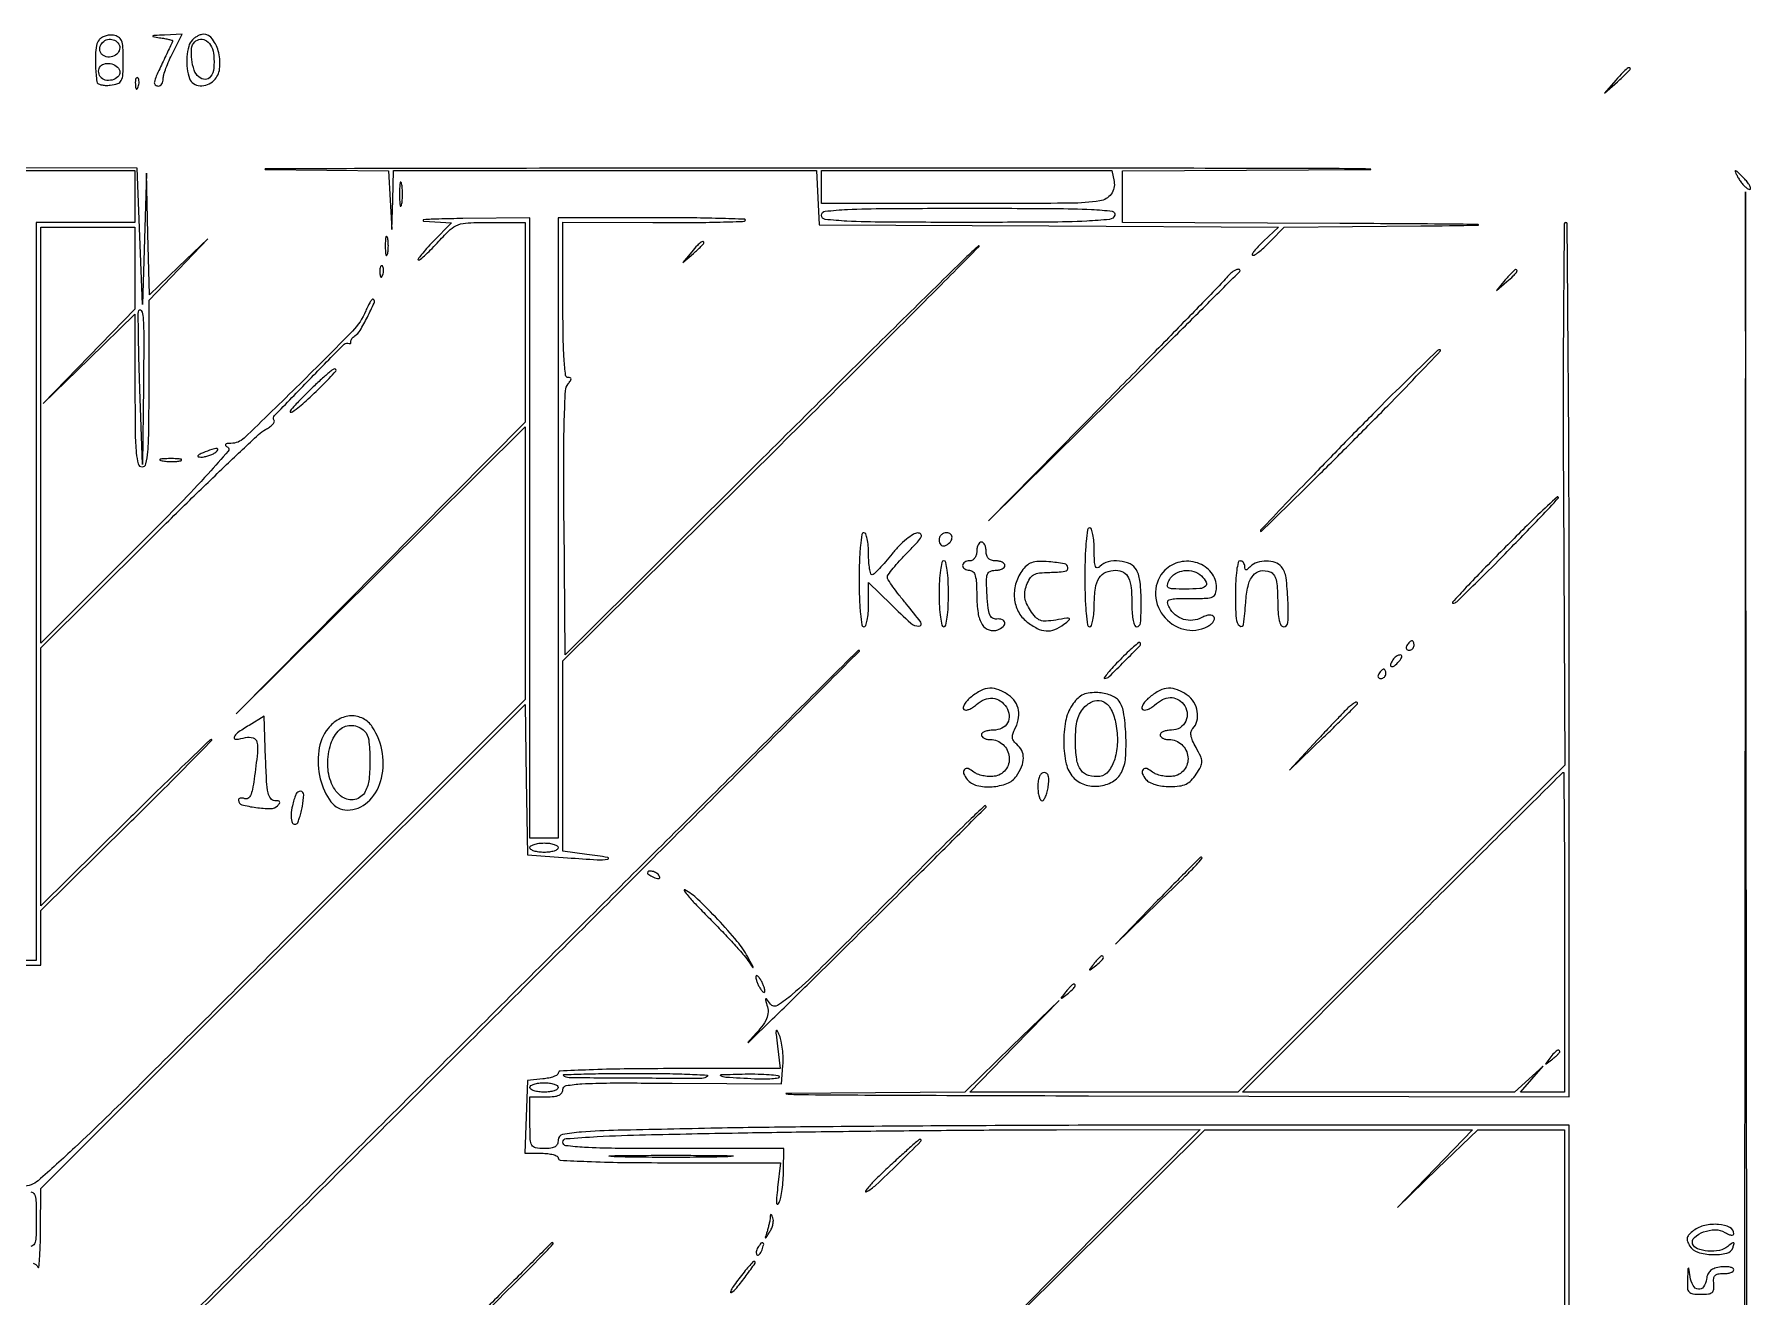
# Model space of a CAD drawing. Extents: x 24 to 674, y 22 to 632.
# Drawn here: x 307.6 to 672.6, y 363.5 to 632 of the extents above; entities that cross this region are included whole.
import ezdxf

# ---------------------------------------------------------------- set-up
doc = ezdxf.new("R2010")
doc.units = 0

msp = doc.modelspace()

# ---------------------------------------------------------------- linework, layer by layer
for points in [[(26.268189, 601.692452, 0.000013), (26.203149, 537.390011, 0.000337)], [(304.75, 433.988994), (309, 434), (309, 439.829298), (309, 445.658596), (327.408674, 463.829298, 0.001387), (334.429477, 470.797904, 0.002367), (340.249782, 476.662356, 0.000321), (345.337903, 481.844513, 0.664641), (345.272603, 482, 0.193423), (344.897573, 481.849282, 0.00031), (339.640348, 476.803553, 0.002326), (333.752077, 471.092224, 0.001427), (326.863929, 464.309968), (309, 446.619937), (309, 474.068122), (309, 501.516306), (331.75, 524.152223, -0.002287), (340.632993, 532.910198, -0.003413), (348.486352, 540.478445, -0.00147), (355.25651, 546.876484, -0.071263), (356.778008, 547.944243, 0.033784), (357.616021, 548.443363, 0.053872), (358.246486, 548.987857, 0.073008), (358.59611, 549.493416, 0.258768), (358.578177, 549.873508, -0.341983), (358.687984, 550.910917, -0.001895), (366.048767, 558.528227, -0.001916), (373.463833, 566.085599, -0.329818), (374.523599, 566.25, 0.117661), (374.698013, 566.205647, 0.201822), (374.834968, 566.260908, 0.160039), (374.912199, 566.412347, 0.071937), (374.91459, 566.638197, -0.128133), (374.949943, 566.926925, -0.056602), (375.13212, 567.26864, -0.050815), (375.41956, 567.606853, -0.047712), (375.775057, 567.888197, 0.115604), (376.862017, 569.017079, 0.016492), (378.422823, 571.851744, 0.011041), (379.85334, 574.826392, 0.312509), (379.708338, 575.624995, 0.427241), (379.465172, 575.619611, 0.038236), (379.045881, 575.08456, 0.031621), (378.5613, 574.248016, 0.01728), (378.06982, 573.16856, -0.095062), (375.234999, 568.862891, -0.005474), (364.029167, 557.597619, -0.003374), (352.19463, 546.114027, -0.19118), (349.414065, 544.984687, 0.021379), (348.591016, 544.942881, 0.191238), (348.274683, 544.781631, 0.397834), (348.283289, 544.541384, 0.052969), (348.719162, 544.194729, -0.458937), (348.8406, 543.358639, -0.005086), (344.55795, 538.53886, -0.009231), (338.528428, 532.132315, -0.003073), (329.469162, 522.96919), (309, 502.518295), (309, 546.759148), (309, 591), (319, 591), (329, 591), (329, 582.267891), (329, 573.535781), (319.25, 563.517957), (309.5, 553.500133), (319.25, 562.980316), (329, 572.460499), (329, 556.23025, 0.0028), (329.050212, 547.264205, 0.020242), (329.273105, 542.955042, 0.042276), (329.689552, 540.622288, 0.339632), (330.5, 540, 0.347379), (331.319019, 540.647109, 0.03727), (331.728841, 543.203849, 0.018591), (331.950451, 547.889923, 0.002519), (332, 557.723095), (332, 575.446189), (338.25, 581.972832), (344.5, 588.499474), (338.281279, 582.561993), (332.062558, 576.624512), (331.748611, 589.562256), (331.434664, 602.5), (331.009282, 588.5), (330.583901, 574.5), (330.04195, 589), (329.5, 603.5), (178.219854, 603.753227, 0.000319)], [(307.323432, 370.633362, -0.239823), (308.337719, 369.75, 0.771434), (308.538666, 369.775635, 0.013666), (308.717133, 371.512007, 0.011213), (308.855303, 374.133072, 0.005368), (308.921053, 377.503641), (309, 386.507282), (360.473491, 437.973494), (411.946981, 489.439707), (412.223491, 473.469854), (412.5, 457.5), (421, 456.857209, 0.004071), (427.311834, 456.431546, 0.05825), (429.557984, 456.560108, 0.842095), (429.55711, 456.906926, 0.009155), (425.116738, 457.578902), (420, 458.257661), (420, 478.515644), (420, 498.773628), (466.25, 544.636814, 0.000578), (483.710449, 561.991315, 0.0011), (497.709943, 575.999564, 0.000661), (508.509893, 586.882651, 0.958937), (508.40087, 587, 0.017118), (505.524791, 584.368864, 0.000453), (493.197478, 572.268964, 0.00095), (478.753315, 558.011455, 0.00065), (462.40087, 541.766684), (420.5, 500.033369), (420.234208, 528.145194, -0.002292), (420.170198, 541.28492, -0.007468), (420.297659, 549.986451, -0.005341), (420.547801, 556.19547, -0.161835), (421.106653, 557.628509, 0.022822), (421.610246, 558.294972, 0.148563), (421.735575, 558.691013, 0.318246), (421.57764, 558.919549, 0.08769), (421.122445, 559, -0.382269), (420.574114, 559.490964, -0.010618), (420.266979, 562.930922, -0.013065), (420.059226, 567.911967, -0.003889), (420, 575.526524), (420, 592.053048), (439.094529, 591.954386, 0.002817), (446.455543, 591.95783, 0.004492), (452.748105, 592.052771, 0.001135), (458.225856, 592.197091, 0.191487), (458.761195, 592.427862, 0.655924), (458.669582, 592.660154, 0.001222), (453.241309, 592.831934, 0.004636), (446.860831, 592.959041, 0.002662), (439.166667, 593), (419, 593), (419, 527), (419, 461), (416, 461), (413, 461), (413, 527), (413, 593), (398.75, 592.810916, 0.002735), (393.610994, 592.714609, 0.010522), (390.419019, 592.570071, 0.3763), (390.262112, 592.412939, 0.4151), (390.399852, 592.25654), (396.299704, 591.89125), (392.446904, 587.945625, 0.008605), (391.018248, 586.431265, 0.016443), (389.93312, 585.159027, 0.014981), (389.203312, 584.185644, 0.607679), (389.299655, 584, 0.180022), (389.721232, 584.15687, 0.008645), (390.859492, 585.175, 0.013213), (392.18313, 586.467403, 0.009051), (393.618965, 588, -0.020924), (396.044577, 590.4689, -0.101232), (397.711303, 591.492208, -0.077881), (399.841384, 591.909379, -0.009488), (404.616362, 592), (412, 592), (412, 570.755954), (412, 549.511907), (381.25, 518.505956), (350.5, 487.500004), (381.25, 517.993854), (412, 548.487704), (412, 519.490246), (412, 490.492788), (360.246428, 438.746394, -0.000697), (329.363028, 407.953187, -0.006904), (316.198573, 395.220295, -0.010295), (308.391907, 388.172753, -0.180355), (305.246428, 387, -0.032158)], [(634, 303.5), (634, 400), (560.25, 399.998396, 0.000788), (529.539137, 399.949309, 0.000745), (498.25, 399.803321, 0.00074), (470.549744, 399.591792, 0.002611), (452.75, 399.336565, 0.000971), (431.742359, 398.884787, 0.012613), (423.929959, 398.504273, 0.030164), (419.92535, 397.963599, 0.358324), (419, 396.838169, -0.098588), (418.827389, 395.971263, -0.158301), (418.341985, 395.403181, -0.106534), (417.452341, 395.091026, -0.031307), (416, 395, -0.041432), (414.16795, 395.152071, -0.230406), (413.386364, 395.708333, -0.11737), (413.057336, 396.917511, -0.008002), (413, 400.5), (413, 406), (416.5, 406, 0.025266), (418.119141, 406.081871, 0.07777), (419.177149, 406.359103, 0.133351), (419.776517, 406.840462, 0.158565), (420, 407.527448, -0.365857), (420.727513, 408.388623, -0.027005), (424.033495, 408.766725, -0.014638), (430.034873, 408.950448, -0.00177), (443.25, 408.92126), (466.5, 408.787625), (466.797029, 412.67957, 0.026753), (466.834924, 414.350278, 0.021191), (466.702808, 416.152127, 0.021658), (466.436066, 417.816886, 0.048891), (466.05917, 419.035757, 0.023381), (465.551161, 420.102769, 0.707539), (465.348235, 420.071718, 0.07498), (465.319541, 419.311769, 0.0035), (465.625684, 416.75), (466.227088, 412), (442.613544, 412, 0.003259), (433.053562, 411.937697, 0.006653), (425.552717, 411.740084, 0.002001), (419.388537, 411.470864, 0.400325), (419, 411.063358, -0.258279), (418.788506, 410.681242, -0.048187), (418.045313, 410.309806, -0.040851), (416.995078, 410.001523, -0.026942), (415.75, 409.813358), (412.5, 409.5), (412.207936, 401.75), (411.915871, 394), (415.457936, 394, -0.026699), (416.815187, 393.927474, -0.042122), (417.959519, 393.70625, -0.051527), (418.766178, 393.385814, -0.279373), (419, 393, 0.398424), (419.438827, 392.536716, 0.002978), (425.157208, 392.26058, 0.007572), (432.516137, 392.06072, 0.003002), (442.628831, 392), (466.257661, 392), (465.664296, 386.75, 0.007165), (465.442466, 384.498631, 0.044079), (465.447373, 383.334617, 0.506775), (465.663408, 383.205009, 0.190403), (465.96518, 383.5, 0.053931), (466.315057, 384.582168, 0.015755), (466.61739, 386.307813, 0.015632), (466.837079, 388.28476, 0.016155), (466.929715, 390.25), (467, 395), (443.5, 395, -0.002084), (431.129923, 395.051558, -0.012182), (424.626568, 395.264281, -0.014454), (420.655884, 395.606466, -0.380955), (420, 396.342376, -0.39166), (420.716161, 397.116394, -0.00604), (427.308483, 397.549017, -0.007694), (437.598142, 397.940862, -0.001303), (457.25, 398.335311, -0.001115), (473.735439, 398.586438, -0.000756), (492.517188, 398.802236, -0.000762), (510.660166, 398.955622, -0.001524), (525, 399.011292), (555.5, 399.036715), (516.500001, 359.768358)], [(306.855265, 385.829643, -0.235892), (307.628472, 385.235714, -0.106705), (307.946344, 383.936039, -0.006816), (308, 380, -0.006806), (307.946371, 376.060334, -0.107056), (307.628055, 374.762527, -0.236014), (306.853525, 374.169525, -0.047506)]]:
    msp.add_lwpolyline(points, format="xyb")
for points in [[(321.351142, 630.798257, 0.116083), (320.841993, 629.634599, 0.031924), (320.606048, 627.635576, 0.027104), (320.607432, 625.047859, 0.015489), (320.875, 621.933578, 0.231036), (321.122595, 621.547963, 0.072809), (321.771094, 621.273366, 0.055569), (322.687708, 621.140305, 0.03694), (323.75, 621.183578, 0.052079), (325.336483, 621.536054, 0.195107), (326.096679, 622.186904, 0.108502), (326.431013, 623.437627, 0.011262), (326.5, 626.5, 0.012725), (326.428985, 629.289878, 0.081284), (326.130712, 630.668243, 0.164775), (325.503746, 631.409684, 0.100418), (324.412495, 631.798257, 0.060927), (323.541741, 631.81586, 0.05361), (322.652126, 631.627538, 0.056567), (321.877244, 631.273343, 0.096666)], [(334.25, 631.283746, -0.008187), (335.304285, 631.10633, -0.013315), (336.192187, 630.91734, -0.00696), (336.914892, 630.732596, -0.338788), (337, 630.621407, -0.106332), (336.961441, 630.442143, -0.001039), (336.4125, 629.231862, -0.003373), (335.766571, 627.840514, -0.002173), (335, 626.236136, 0.005078), (333.531151, 623.115458, 0.060337), (333.125217, 621.844873, 0.264552), (333.326109, 621.255578, 0.18326), (334, 621, 0.151877), (334.38137, 621.118577, 0.098297), (334.70625, 621.452327, 0.081157), (334.925408, 621.951088, 0.063096), (335, 622.539838, -0.072907), (335.122871, 623.37801, -0.01523), (335.59347, 624.790646, -0.015677), (336.246927, 626.410757, -0.014253), (337.020324, 628.039838), (339.040648, 632), (335.270324, 631.850168, 0.002284), (333.194472, 631.758173, 0.114984), (332.804535, 631.646965, 0.706526), (332.826333, 631.516995, 0.006025)], [(341.2, 630.8, 0.133167), (340.420679, 629.440852, 0.045986), (340.048024, 627.188143, 0.044999), (340.092379, 624.711158, 0.064731), (340.606989, 622.581787, 0.156571), (341.457277, 621.523898, 0.128134), (342.837508, 621.053805, 0.112677), (344.419151, 621.294497, 0.102853), (345.8, 622.2, 0.166866), (347.000122, 624.654838, 0.08887), (346.81809, 628.070196, 0.097515), (345.50792, 630.96555, 0.242451), (343.5, 632, 0.08308), (342.992839, 631.915144, 0.037349), (342.370625, 631.6475, 0.035644), (341.740357, 631.259217, 0.040521)], [(325.553851, 629.912868, -0.196125), (325.738215, 628.814089, -0.159777), (325.12208, 627.781467, -0.135564), (323.913778, 627.203046, -0.136689), (322.584076, 627.329363, -0.091256), (322.014635, 627.67725, -0.104713), (321.638818, 628.19085, -0.105184), (321.504455, 628.810768, -0.092829), (321.623848, 629.462146, -0.130727), (322.359065, 630.478207, -0.143534), (323.476806, 630.94987, -0.146672), (324.653877, 630.73923, -0.138087)], [(345.760519, 627.491811, -0.046305), (345.745052, 624.77167, -0.128671), (345.087397, 622.993052, -0.250754), (343.958484, 622.42057, -0.169256), (342.576215, 622.936747, -0.136117), (341.591671, 624.352939, -0.054986), (341.057255, 626.665905, -0.055177), (341.041132, 628.981395, -0.172202), (341.701236, 630.367903, -0.175623), (342.927283, 630.941658, -0.178464), (344.22655, 630.591552, -0.131619), (345.273886, 629.329373, -0.086225)], [(325.750292, 624.250526, -0.249378), (325.57136, 623.191465, -0.140064), (324.494101, 622.395546, -0.117741), (323.004745, 622.21052, -0.170266), (321.819915, 622.780085, -0.08302), (321.473513, 623.265571, -0.075174), (321.288842, 623.854185, -0.077648), (321.289464, 624.452938, -0.099717), (321.480369, 624.968236, -0.179958), (322.394309, 625.679186, -0.118434), (323.737936, 625.77237, -0.113816), (325.018555, 625.241192, -0.158698)], [(643.924314, 622.25), (641.5, 619.5), (644.25, 621.924314, 0.006223), (645.303915, 622.876984, 0.009492), (646.192188, 623.732156, 0.004632), (646.918342, 624.471891, 0.194102), (647, 624.674314, 0.426412), (646.773973, 624.891157, 0.157803), (646.311864, 624.720118, 0.038158), (645.422009, 623.901388, 0.007047)], [(329.078947, 621.416667, 0.018894), (329.137993, 620.670344, 0.168741), (329.279315, 620.37858, 0.470617), (329.461564, 620.395823, 0.054073), (329.683114, 620.8125, 0.051402), (329.839148, 621.359369, 0.05415), (329.876576, 621.916927, 0.060344), (329.797407, 622.402231, 0.126455), (329.604167, 622.729167, 0.296942), (329.385309, 622.77538, 0.208169), (329.200665, 622.592839, 0.077125), (329.089945, 622.112848, 0.028489)], [(356.702711, 603.250824), (382.905422, 602.966978), (383.260032, 596.733489), (383.614641, 590.5), (383.80732, 596.75), (384, 603), (428.950096, 603), (473.900192, 603), (474.200096, 597.25), (474.5, 591.5), (523.345511, 591.240431), (572.191022, 590.980861), (568.989756, 587.990431, 0.013468), (567.824699, 586.841812, 0.02841), (566.998719, 585.878439, 0.045575), (566.578539, 585.209539, 0.55955), (566.707154, 585, 0.150899), (567.217494, 585.157609, 0.017388), (568.196078, 585.876894, 0.019689), (569.3234, 586.841934, 0.014863), (570.485792, 587.98517), (573.345767, 590.970341), (602.422883, 591.250871, 0.001197), (614.665444, 591.398292, 0.97804), (614.666397, 591.52107, 0.005973), (608.186182, 591.637886, 0.000253), (585.25, 591.7657), (539, 592), (539, 597.491159), (539, 602.982319), (591.75, 603.250191, 0.988326), (591.750655, 603.348489, 0.003939), (582.885938, 603.441815, 0.000493), (544.600728, 603.505504, 0.000156), (487.5, 603.526367, 0.000168), (428.99029, 603.509766, 0.000372), (384.315796, 603.448852, 0.000556), (356.703066, 603.359975, 0.992447)], [(537.204175, 600.712258, -0.209039), (536.591689, 598.01462, -0.199044), (534.177303, 596.559345, -0.035818), (527.893976, 596.068989, -0.00157), (505.916667, 596), (475, 596), (475, 599.5), (475, 603), (505.883423, 603), (536.766846, 603)], [(670.232073, 601, 0.030385), (670.777424, 600.234486, 0.036238), (671.382811, 599.5875, 0.039214), (671.960235, 599.132126, 0.148421), (672.395534, 599, 0.39357), (672.582727, 599.174354, 0.123621), (672.509678, 599.5875, 0.054918), (672.13178, 600.231402, 0.023783), (671.5, 601, 0.009055), (670.780845, 601.766297, 0.013215), (670.117868, 602.4125, 0.008653), (669.54778, 602.921506, 0.179787), (669.336539, 603, 0.514817), (669.262709, 602.89657, 0.022521), (669.453789, 602.4125, 0.022348), (669.77796, 601.767444, 0.011969)], [(385.272364, 598, 0.008087), (385.298431, 596.38851, 0.039503), (385.399666, 595.482813, 0.611425), (385.546986, 595.439977, 0.142433), (385.705733, 595.75, 0.029693), (385.840649, 596.774707, 0.017887), (385.884498, 598, 0.017887), (385.840649, 599.225293, 0.029693), (385.705733, 600.25, 0.142433), (385.546986, 600.560023, 0.611425), (385.399666, 600.517187, 0.039503), (385.298431, 599.61149, 0.008087)], [(537.361626, 593.5, -0.282201), (536.233763, 592.63493, -0.014142), (531.393633, 592.266797, -0.010506), (523.195196, 592.048511, -0.001402), (505.893011, 592, -0.00133), (488.406355, 592.046531, -0.010799), (480.398835, 592.262139, -0.015238), (475.781766, 592.627606, -0.382503), (475, 593.5, -0.383308), (475.785478, 594.374065, -0.014758), (480.494769, 594.738083, -0.010605), (488.647379, 594.953543, -0.001303), (506.468615, 595, -0.001236), (524.479979, 594.955472, -0.010893), (532.439643, 594.742656, -0.018037), (536.838083, 594.369718, -0.488167)], [(671.247916, 360.690983, -0.000223), (671.073355, 243.461875, -0.000995), (670.803242, 174.648472, -0.000095), (670.493742, 123.954245, -0.585271), (669.845492, 123.595492, 0.029034), (669.372168, 123.851325, 0.358161), (669.187347, 123.804057, 0.280785), (669.168866, 123.587385, 0.022802), (669.458359, 123.067376, 0.078216), (669.827484, 122.637655, 0.124481), (670.259989, 122.42482, 0.139661), (670.705457, 122.455117, 0.110437), (671.114947, 122.714947, 0.198196), (671.499822, 123.640505, 0.000023), (671.680984, 190.467482, 0.000612), (671.79044, 266.493098, 0.000321), (671.749995, 361.05208), (671.495831, 598.5)], [(632.766244, 534.271716), (633.032488, 476.543063), (598.271601, 441.771531), (563.510715, 407), (535.025108, 407), (506.539501, 407), (516.019684, 416.75), (525.499867, 426.5), (515.494352, 416.762263), (505.488838, 407.024527), (467.494419, 406.749873, 0.959559), (467.489986, 406.619715, 0.016836), (470.696798, 406.486101, 0.001094), (494.714298, 406.347201, 0.000318), (531.75, 406.237609), (634, 406), (634, 499, 0.000756), (633.946106, 534.660925, 0.00126), (633.779688, 564.681304, 0.000064), (633.558378, 591.694286, 0.411707), (633.25, 592.000184, 0.411639), (632.94362, 591.696638, 0.000166), (632.798522, 575.042523, 0.002031), (632.718047, 556.407785, 0.001217)], [(382.232003, 587, 0.011065), (382.259713, 585.748017, 0.052887), (382.366341, 585.042188, 0.542911), (382.521012, 584.99086, 0.161593), (382.689326, 585.25, 0.039571), (382.831531, 586.047266, 0.024357), (382.877971, 587, 0.024357), (382.831531, 587.952734, 0.039571), (382.689326, 588.75, 0.161593), (382.521012, 589.00914, 0.542911), (382.366341, 588.957812, 0.052887), (382.259713, 588.251983, 0.011065)], [(447.404988, 585.75), (445.5, 583.5), (447.75, 585.404988, 0.008332), (448.612165, 586.159969, 0.012381), (449.339063, 586.851732, 0.007508), (449.918017, 587.44834, 0.191119), (450, 587.654988, 0.372044), (449.789444, 587.898791, 0.197337), (449.373826, 587.795506, 0.048385), (448.598996, 587.102181, 0.010402)], [(381.078947, 581.416667, 0.018894), (381.137993, 580.670344, 0.168741), (381.279315, 580.37858, 0.470617), (381.461564, 580.395823, 0.054073), (381.683114, 580.8125, 0.051402), (381.839148, 581.359369, 0.05415), (381.876576, 581.916927, 0.060344), (381.797407, 582.402231, 0.126455), (381.604167, 582.729167, 0.296942), (381.385309, 582.77538, 0.208169), (381.200665, 582.592839, 0.077125), (381.089945, 582.112848, 0.028489)], [(561.105515, 580.211963, -0.021793), (560.00119, 578.970818, -0.000295), (552.892834, 571.659139, -0.000838), (544.636429, 563.204982, -0.000551), (535.105663, 553.5), (510.500296, 528.5), (537.250148, 554.992924, 0.000454), (547.506924, 565.16967, 0.000753), (556.142231, 573.779068, 0.000032), (563.925748, 581.563629, 0.198878), (564, 581.742924, 0.425307), (563.705023, 582.026977, 0.112671), (562.99928, 581.837629, 0.058535), (562.025495, 581.166476, 0.041737)], [(620.404988, 579.75), (618.5, 577.5), (620.75, 579.404988, 0.010402), (622.102181, 580.598996, 0.048385), (622.795506, 581.373826, 0.197337), (622.898791, 581.789444, 0.372044), (622.654988, 582, 0.191119), (622.44834, 581.918017, 0.007508), (621.851732, 581.339062, 0.012381), (621.159969, 580.612165, 0.008332)], [(330.788678, 557.25), (330.577355, 540.5), (330.038678, 556.5, -0.00195), (329.854534, 562.686856, -0.003036), (329.74901, 568.020312, -0.000891), (329.693758, 572.651789, -0.100581), (329.809017, 573.25, -0.649699), (330.350538, 573.264972, -0.096538), (330.733715, 571.786743, -0.016221), (330.868971, 567.077566, -0.002223)], [(586.80721, 545.681614, 0.001185), (579.656656, 538.32927, 0.001976), (573.675705, 532.10122, 0.000158), (568.351232, 526.50919, 0.406963), (568.353667, 526.313, 0.410586), (568.548776, 526.31179, 0.000149), (574.234288, 531.861324, 0.001922), (580.563867, 538.090926, 0.001152), (588.03684, 545.536876, 0.002161), (595.423827, 552.995364, 0.003763), (601.478188, 559.254945, 0.000894), (606.609972, 564.660525, 0.692822), (606.490383, 564.90549, 0.170436), (605.824418, 564.597832, 0.0008), (600.299918, 559.219491, 0.00359), (594.04448, 553.021642, 0.002247)], [(365, 555.136803, 0.007046), (363.053385, 553.125691, 0.030869), (361.996875, 551.854144, 0.549391), (362.08431, 551.630824, 0.204039), (362.5, 551.719288, 0.030428), (365.412772, 554.041552, 0.015159), (368.820142, 557.307606, 0.011523), (371.698782, 560.377782, 0.713225), (371.446167, 560.830539, 0.131541), (370.866071, 560.558289, 0.005779), (369.162311, 559.088101, 0.009451), (367.17595, 557.26562, 0.006575)], [(343.5, 543, 0.014925), (342.658129, 542.608071, 0.152377), (342.384577, 542.343886, 0.491407), (342.464625, 542.161267, 0.051935), (343, 542.085598, 0.053798), (343.682866, 542.134067, 0.029384), (344.5, 542.331527, 0.028934), (345.315929, 542.632796, 0.040566), (346, 543, 0.095694), (346.618131, 543.592871, 0.608383), (346.466394, 543.885992, 0.081911), (345.313446, 543.695838, 0.019739)], [(334.761659, 541.292739, 0.028254), (335.754739, 541.159391, 0.020511), (336.869594, 541.119272, 0.020826), (337.934218, 541.169017, 0.041951), (338.761659, 541.31292, 0.285845), (338.916221, 541.476221, 0.417468), (338.814362, 541.62839, 0.038992), (337.938425, 541.726931, 0.009782), (336.5, 541.747817, 0.008901), (335.071102, 541.715166, 0.053901), (334.339362, 541.605813, 0.67161), (334.319562, 541.45659, 0.082665)], [(620, 522.5, 0.00303), (615.654395, 518.088888, 0.005309), (612.118724, 514.378125, 0.001599), (609.181593, 511.209003, 0.653391), (609.27325, 511, 0.194614), (610.080897, 511.326733, 0.001919), (614.643451, 515.774699, 0.005184), (620.345893, 521.494161, 0.002135), (627.958208, 529.356085, 0.010377), (631.683639, 533.401491, 0.934134), (631.494466, 533.593015, 0.015977), (627.357947, 529.792493, 0.002944)], [(483, 516, 0.008055), (483.065757, 511.918453, 0.016864), (483.275, 508.75, 0.012451), (483.573367, 506.367196, 0.371083), (484, 506, 0.315877), (484.389077, 506.273045, 0.034479), (484.70625, 507.38427, 0.032299), (484.927753, 508.906171, 0.019991), (485, 510.712408), (485, 515.424816), (489.784349, 510.712408, 0.011523), (493.965135, 506.780118, 0.193059), (495.717164, 506.139964, 0.604138), (496.108622, 506.944655, 0.016599), (493.059526, 510.814357, -0.008545), (491.504318, 512.724032, -0.012126), (490.192486, 514.478223, -0.008255), (489.166431, 515.973668, -0.147261), (489, 516.526505, -0.162019), (489.178703, 517.063517, -0.009807), (490.236161, 518.420127, -0.01384), (491.596044, 520.00418, -0.009737), (493.208208, 521.712148, 0.007544), (495.375255, 523.987899, 0.064265), (496.189861, 525.13502, 0.333294), (496.10385, 525.688045, 0.203777), (495.458208, 525.939228, 0.133879), (494.479597, 525.639508, 0.029867), (493.047099, 524.610136, 0.028963), (491.483669, 523.18053, 0.024458), (490, 521.5, -0.009105), (488.604542, 519.818032, -0.013213), (487.307813, 518.389864, -0.008772), (486.186631, 517.259158, -0.174549), (485.75, 517.060772, -0.361118), (485.456134, 517.267141, -0.02453), (485.220312, 518.339727, -0.026167), (485.053988, 519.779074, -0.015682), (485, 521.5, 0.020945), (484.927717, 523.224757, 0.033738), (484.70625, 524.678125, 0.036969), (484.388512, 525.732972, 0.31052), (484, 526, 0.371083), (483.573367, 525.632804, 0.012451), (483.275, 523.25, 0.016864), (483.065757, 520.081547, 0.008055)], [(500, 524.416667, 0.077096), (500.089234, 523.841384, 0.119977), (500.348828, 523.414714, 0.144529), (500.735738, 523.204183, 0.134046), (501.1875, 523.229167, 0.113253), (502.250696, 523.877068, 0.165501), (502.742973, 524.846361, 0.244413), (502.459866, 525.653027, 0.190724), (501.583333, 526, 0.099038), (500.979073, 525.879125, 0.097945), (500.465104, 525.534896, 0.097945), (500.120875, 525.020927, 0.099038)], [(531, 516.5, 0.007593), (531.065344, 512.197465, 0.016146), (531.27381, 508.875, 0.011579), (531.570757, 506.372518, 0.373418), (532, 506, 0.317955), (532.389305, 506.275405, 0.033516), (532.70625, 507.41, 0.031739), (532.927767, 508.960163, 0.019623), (533, 510.8, -0.03505), (533.239375, 514.21054, -0.107332), (534.038294, 516.372372, -0.15286), (535.464605, 517.572738, -0.09938), (537.593011, 518, -0.129629), (539.227944, 517.568886, -0.159541), (540.284825, 516.408476, -0.085709), (540.847324, 514.217666, -0.020084), (541, 510.418213, 0.021337), (541.072298, 508.72483, 0.034326), (541.29375, 507.29785, 0.037991), (541.61171, 506.264596, 0.308329), (542, 506, 0.394696), (542.835362, 506.781115, 0.017504), (542.974119, 511.103826, 0.024408), (542.746411, 515.502446, 0.098029), (541.964816, 518.065741, 0.16151), (540.608361, 519.352778, 0.086366), (538.355494, 519.968004, 0.083939), (535.961671, 519.792456, 0.137026), (534.2, 518.8, -0.189643), (533.644233, 518.558074, -0.330343), (533.25, 518.829167, -0.073105), (533.045596, 519.925377, -0.0096), (533, 522.3, 0.020045), (532.927751, 524.101478, 0.032379), (532.70625, 525.619375, 0.034618), (532.389044, 526.727295, 0.315576), (532, 527, 0.373418), (531.570757, 526.627482, 0.011579), (531.27381, 524.125, 0.016146), (531.065344, 520.802535, 0.007593)], [(508, 522, -0.072314), (507.888136, 521.230589, -0.08892), (507.5625, 520.583333, -0.10214), (507.075754, 520.153209, -0.130775), (506.5, 520, 0.064853), (505.926543, 519.925306, 0.082425), (505.440625, 519.70625, 0.098894), (505.115568, 519.381354, 0.148195), (505, 519, 0.148195), (505.115568, 518.618646, 0.098894), (505.440625, 518.29375, 0.082425), (505.926543, 518.074694, 0.064853), (506.5, 518, -0.208763), (507.213564, 517.688492, -0.11945), (507.680266, 516.853741, -0.055514), (507.932788, 515.299926, -0.012549), (508, 512.622445, 0.037587), (508.27848, 508.923214, 0.101087), (509.183112, 506.458494, 0.176114), (510.631172, 505.313882, 0.173367), (512.487265, 505.35674, 0.085724), (513.623899, 506.034119, 0.246286), (513.953594, 506.861086, 0.292987), (513.452383, 507.489048, 0.101941), (512.25, 507.638889, -0.159157), (511.365393, 507.852057, -0.160569), (510.780912, 508.545633, -0.069087), (510.424871, 509.976543, -0.012102), (510.19774, 512.75, -0.009309), (510.077879, 515.830349, -0.085715), (510.277908, 517.147281, -0.213702), (510.853673, 517.774287, -0.102078), (511.94774, 518, 0.046759), (512.733222, 518.073618, 0.066726), (513.397149, 518.29375, 0.086849), (513.845025, 518.618027, 0.195136), (514, 519, 0.191087), (513.848523, 519.381882, 0.088204), (513.4125, 519.70625, 0.068025), (512.765418, 519.926307, 0.048028), (512, 520, -0.072254), (511.126841, 520.126841, -0.124864), (510.5, 520.5, -0.124864), (510.126841, 521.126841, -0.072254), (510, 522, 0.048028), (509.926307, 522.765418, 0.068025), (509.70625, 523.4125, 0.088204), (509.381882, 523.848523, 0.191087), (509, 524, 0.191087), (508.618118, 523.848523, 0.088204), (508.29375, 523.4125, 0.068025), (508.073693, 522.765418, 0.048028)], [(500, 513, 0.01259), (500.069433, 510.243014, 0.022889), (500.285714, 508, 0.020168), (500.594567, 506.323933, 0.350432), (501, 506, 0.350432), (501.405433, 506.323933, 0.020168), (501.714286, 508, 0.022889), (501.930567, 510.243014, 0.01259), (502, 513, 0.01259), (501.930567, 515.756986, 0.022889), (501.714286, 518, 0.020168), (501.405433, 519.676067, 0.350432), (501, 520, 0.350432), (500.594567, 519.676067, 0.020168), (500.285714, 518, 0.022889), (500.069433, 515.756986, 0.01259)], [(517.593768, 517.83041, 0.085826), (516.277774, 515.033471, 0.09151), (516.017923, 512.0207, 0.096133), (516.844135, 509.233215, 0.106513), (518.634859, 507.07258, 0.046891), (520.850927, 505.64337, 0.102808), (522.784826, 505.099408, 0.115384), (524.629044, 505.39789, 0.068843), (526.55887, 506.522596, 0.012756), (527.690305, 507.457662, 0.527621), (527.659156, 507.724127, 0.16035), (527.176715, 507.804676, 0.003619), (524.835468, 507.427339, -0.025946), (522.749311, 507.186047, -0.106884), (521.499479, 507.374541, -0.120485), (520.519098, 508.048804, -0.037138), (519.41968, 509.48224, -0.035539), (518.617829, 510.91916, -0.072173), (518.243873, 512.15494, -0.077008), (518.248776, 513.392794, -0.045563), (518.613183, 514.827497, -0.052376), (519.285296, 516.238802, -0.129117), (520.106678, 517.027137, -0.099486), (521.351186, 517.425429, -0.023788), (523.528971, 517.564673, 0.026054), (526.755594, 517.785654, 0.403151), (527.39581, 518.571097, 0.34174), (526.637769, 519.399373, 0.024579), (523.343768, 519.802916, 0.023462), (521.122559, 519.860319, 0.077501), (519.68524, 519.605045, 0.10057), (518.603922, 518.970128, 0.057158)], [(548, 518, 0.192218), (546.0164, 513.380568, 0.170702), (547.631366, 508.379526, 0.168391), (552.045345, 505.445526, 0.188276), (557.09375, 506.050173, 0.048451), (557.801488, 506.522224, 0.071264), (558.306671, 507.071664, 0.094898), (558.541436, 507.608956, 0.196545), (558.46732, 508.052878, 0.162077), (558.084349, 508.37275, 0.104282), (557.508644, 508.469612, 0.074127), (556.766322, 508.327537, 0.038596), (555.901539, 507.947305, -0.098836), (553.989096, 507.367507, -0.098807), (552.000402, 507.566325, -0.09855), (550.2363, 508.514272, -0.097773), (548.963755, 510.067725, -0.084586), (548.604111, 511.143514, -0.342288), (548.917491, 511.709434, -0.09551), (550.055578, 511.958035, -0.006154), (553.464816, 512, 0.008801), (556.819576, 512.059052, 0.091638), (558.159898, 512.355914, 0.215312), (558.787411, 513.035043, 0.080615), (559, 514.345012, 0.170775), (557.884411, 517.516004, 0.144347), (554.95058, 519.555652, 0.134659), (551.211246, 519.75435, 0.143671)], [(563, 513, 0.013439), (563.141144, 507.749702, 0.207021), (563.929611, 506.166359, 0.593426), (564.759365, 506.488808, 0.017589), (565.19774, 511.147006, -0.0406), (565.691573, 514.65605, -0.112308), (566.758004, 516.894238, -0.178781), (568.344865, 517.864194, -0.141235), (570.364077, 517.690532, -0.148633), (571.145444, 517.082213, -0.088874), (571.647689, 516.00673, -0.050883), (571.922658, 514.280215, -0.014065), (572, 511.531385, 0.014045), (572.069831, 509.045992, 0.041529), (572.306557, 507.356215, 0.069256), (572.693555, 506.329586, 0.274318), (573.25, 505.998637, 0.403217), (574.177218, 506.889603, 0.018933), (574.18159, 511.644557, 0.023718), (573.775103, 516.451048, 0.139482), (572.778713, 518.75, 0.141326), (571.487005, 519.641033, 0.079029), (569.589033, 519.957716, 0.077306), (567.640558, 519.669798, 0.121693), (566.2, 518.8, -0.018208), (565.578624, 518.222304, -0.180052), (565.25, 518.1, -0.354955), (565.056215, 518.257401, -0.051663), (565, 518.8, 0.081935), (564.924388, 519.25832, 0.092192), (564.70625, 519.6475, 0.100665), (564.381414, 519.907722, 0.119248), (564, 520, 0.350432), (563.594567, 519.676067, 0.020168), (563.285714, 518, 0.022889), (563.069433, 515.756986, 0.01259)], [(555.8, 516.8, -0.068531), (556.820852, 515.453084, -0.360533), (556.666386, 514.605933, -0.157483), (555.44527, 514.109708, -0.018398), (552.464816, 514, -0.007822), (549.678846, 514.043587, -0.12368), (548.773956, 514.301246, -0.340373), (548.545322, 514.85566, -0.056659), (549, 516, -0.138956), (550.24999, 517.295448, -0.102861), (552.147843, 517.928823, -0.100503), (554.17931, 517.759364, -0.126123)], [(395.208313, 413.852355, 0.00032), (361.757635, 380.431499, 0.000534), (333.646028, 352.248877, 0.000011), (308.214102, 326.697038, 0.413518), (308.214393, 326.452274, 0.413067), (308.459348, 326.451794, 0.000011), (334.12603, 351.91935, 0.000532), (362.435064, 380.069905, 0.000319), (396.00608, 413.566844, 0.000261), (429.52075, 447.085265, 0.000438), (457.651786, 475.298207, 0.000011), (483.060364, 500.826559, 0.676212), (483, 500.966925, 0.191536), (482.649309, 500.817416, 0.000011), (457.004942, 475.371965, 0.000435), (428.715375, 447.251743, 0.000262)], [(538.482075, 498.981644, 0.007285), (537.032943, 497.453685, 0.013634), (535.913312, 496.169608, 0.010349), (535.116516, 495.162071, 0.619738), (535.197052, 495, 0.195191), (536.144092, 495.384351, 0.00513), (539.434367, 498.647947, 0.003813), (542.724624, 502.030397, 0.407947), (542.718356, 502.614977, 0.383468), (542.456709, 502.62887, 0.007408), (541.330271, 501.691363, 0.013792), (539.997877, 500.483262, 0.008302)], [(599.5, 502, 0.082592), (599.343488, 501.6179, 0.161196), (599.3746, 501.29375, 0.182303), (599.586039, 501.078288, 0.108972), (599.940983, 501, 0.093332), (600.345238, 501.076123, 0.09642), (600.688914, 501.29375, 0.099167), (600.918938, 501.618444, 0.105053), (601, 502, 0.042167), (600.967655, 502.382849, 0.061769), (600.870461, 502.70625, 0.081139), (600.727648, 502.92554, 0.210953), (600.559017, 503, 0.151918), (600.34829, 502.934461, 0.038439), (600.066025, 502.70625, 0.035638), (599.768994, 502.382774, 0.029505)], [(593.5, 496, 0.082592), (593.343488, 495.6179, 0.161196), (593.3746, 495.29375, 0.182303), (593.586039, 495.078288, 0.108972), (593.940983, 495, 0.093332), (594.345238, 495.076123, 0.09642), (594.688914, 495.29375, 0.099167), (594.918938, 495.618444, 0.105053), (595, 496, 0.042167), (594.967655, 496.382849, 0.061769), (594.870461, 496.70625, 0.081139), (594.727648, 496.92554, 0.210953), (594.559017, 497, 0.151918), (594.34829, 496.934461, 0.038439), (594.066025, 496.70625, 0.035638), (593.768994, 496.382774, 0.029505)], [(596.458881, 498.933469, 0.054386), (595.990359, 497.950813, 0.44121), (596.201009, 497.560407, 0.235763), (596.829127, 497.69962, 0.036267), (597.789427, 498.600859, 0.036357), (598.217338, 499.138842, 0.09576), (598.412089, 499.589002, 0.218285), (598.350678, 499.873691, 0.236389), (598.098444, 500, 0.09137), (597.674786, 499.921929, 0.053114), (597.212403, 499.686706, 0.050715), (596.783741, 499.341431, 0.059523)], [(506.860784, 491.08608, 0.032864), (506.010237, 490.298554, 0.053064), (505.411992, 489.515055, 0.072312), (505.129511, 488.850115, 0.266263), (505.243869, 488.425544, 0.21786), (505.669091, 488.26635, 0.071973), (506.336672, 488.411777, 0.055979), (507.125341, 488.812424, 0.038442), (507.919465, 489.427117, -0.085407), (509.624869, 490.508626, -0.120415), (511.396009, 490.785528, -0.128082), (513.016503, 490.213452, -0.104049), (514.301964, 488.885923, -0.114791), (514.903069, 487.150081, -0.156414), (514.56725, 485.539223, -0.154324), (513.3513, 484.409348, -0.111076), (511.531385, 484, 0.037645), (510.561983, 483.926911, 0.056489), (509.743594, 483.70625, 0.074175), (509.184642, 483.383013, 0.228458), (509, 483, 0.181272), (509.143082, 482.618307, 0.091278), (509.551532, 482.29375, 0.071223), (510.159146, 482.073889, 0.05129), (510.877555, 482, -0.188751), (513.592278, 480.937327, -0.182264), (514.914216, 478.295792, -0.19301), (514.131761, 475.553031, -0.202034), (511.689528, 474.177742, -0.04288), (510.506041, 474.144054, -0.037169), (509.274672, 474.306983, -0.038921), (508.176929, 474.626997, -0.083005), (507.415362, 475.070243, 0.077034), (506.179148, 475.809518, 0.311444), (505.366718, 475.628994, 0.294638), (505.21679, 474.782212, 0.07386), (505.979944, 473.524166, 0.162301), (508.058296, 472.231899, 0.075423), (511.260998, 471.962499, 0.074673), (514.437654, 472.658571, 0.149858), (516.443296, 474.222506, 0.053347), (517.550898, 476.228834, 0.096884), (517.930292, 478.05665, 0.117472), (517.569777, 479.651035, 0.105849), (516.521013, 480.98256, -0.062793), (515.888374, 481.658051, -0.1168), (515.601411, 482.346969, -0.110864), (515.646628, 483.116567, -0.053021), (516.021013, 484.039264, 0.067204), (516.828578, 486.203163, 0.097654), (516.886065, 488.234455, 0.106326), (516.18003, 490.011133, 0.092682), (514.777494, 491.443296, 0.056752), (512.677621, 492.584008, 0.107749), (510.790278, 492.907163, 0.105912), (508.917816, 492.416802, 0.05357)], [(544.860784, 491.08608, 0.032864), (544.010237, 490.298554, 0.053064), (543.411992, 489.515055, 0.072312), (543.129511, 488.850115, 0.266263), (543.243869, 488.425544, 0.210089), (543.663179, 488.261418, 0.075022), (544.30822, 488.386029, 0.058304), (545.06557, 488.758498, 0.040526), (545.82261, 489.339464, -0.065036), (547.500555, 490.501442, -0.110908), (549.143186, 490.929414, -0.127142), (550.654407, 490.593118, -0.101896), (551.960174, 489.547988, -0.139193), (552.72935, 487.807463, -0.142706), (552.458715, 485.940916, -0.144399), (551.232915, 484.527132, -0.143391), (549.432612, 484, 0.03922), (548.501122, 483.926822, 0.058372), (547.71458, 483.70625, 0.076758), (547.178881, 483.382773, 0.222134), (547, 483, 0.181272), (547.143082, 482.618307, 0.091278), (547.551532, 482.29375, 0.071223), (548.159146, 482.073889, 0.05129), (548.877555, 482, -0.188751), (551.592278, 480.937327, -0.182264), (552.914216, 478.295792, -0.19301), (552.131761, 475.553031, -0.202034), (549.689528, 474.177742, -0.04288), (548.506041, 474.144054, -0.037169), (547.274672, 474.306983, -0.038921), (546.176929, 474.626997, -0.083005), (545.415362, 475.070243, 0.077034), (544.179148, 475.809518, 0.311444), (543.366718, 475.628994, 0.294638), (543.21679, 474.782212, 0.07386), (543.979944, 473.524166, 0.10418), (544.745137, 472.917364, 0.043399), (545.976988, 472.4309, 0.039013), (547.481435, 472.108071, 0.03336), (549.099392, 472, 0.030988), (551.118074, 472.125229, 0.079203), (552.521383, 472.531778, 0.089728), (553.624474, 473.317687, 0.048222), (554.673658, 474.624691, 0.024782), (555.638742, 476.26999, 0.121728), (555.891413, 477.308471, 0.110883), (555.643641, 478.393746, 0.018928), (554.653333, 480.281313, -0.024817), (553.920509, 481.718987, -0.063198), (553.58018, 482.836774, -0.095755), (553.598835, 483.700085, -0.144203), (553.956622, 484.356622, 0.138676), (554.836318, 485.930033, 0.100104), (554.906368, 487.949888, 0.094082), (554.172029, 489.946189, 0.105308), (552.777494, 491.443296, 0.056752), (550.677621, 492.584008, 0.107749), (548.790278, 492.907163, 0.105912), (546.917816, 492.416802, 0.05357)], [(528.273053, 489.290973, 0.09854), (526.903872, 485.893461, 0.050427), (526.508115, 481.296073, 0.050762), (527.027404, 476.852486, 0.130176), (528.500883, 473.999025, 0.130028), (530.899381, 472.439141, 0.104175), (533.972293, 472.09844, 0.106552), (536.865285, 473.023493, 0.142159), (538.768788, 475, 0.10292), (539.648085, 478.06892, 0.029817), (539.718932, 483.020607, 0.028524), (539.219615, 487.882452, 0.134133), (538.069832, 490.415858, 0.096089), (537.327699, 491.02399, 0.041976), (536.155925, 491.534658, 0.039497), (534.781284, 491.882929, 0.04232), (533.400608, 492, 0.041747), (531.689215, 491.856861, 0.07996), (530.387048, 491.415965, 0.081557), (529.305513, 490.595815, 0.044957)], [(537.596524, 485.337173, -0.052581), (537.91243, 481.415467, -0.067871), (537.336656, 477.852653, -0.086115), (536.029166, 475.263073, -0.200266), (534.194958, 474.173236, -0.102966), (531.803339, 474.327438, -0.174807), (530.18515, 475.472234, -0.117559), (529.269835, 477.798089, -0.035235), (529, 481.622445, -0.018902), (529.102492, 484.332611, -0.047845), (529.438089, 486.27351, -0.06371), (530.056332, 487.760272, -0.066114), (531.022918, 489.022918, -0.123273), (533.053223, 490.240191, -0.204219), (535.007974, 490.028026, -0.153348), (536.612118, 488.324829, -0.066519)], [(587.5, 489.202727, 0.035003), (586.863449, 488.639853, 0.00199), (585.031676, 486.761295, 0.003039), (582.872048, 484.501477, 0.002225), (580.50145, 481.968039), (574.5029, 475.5), (581.75145, 482.47318, 0.001857), (584.530405, 485.166504, 0.003008), (586.870738, 487.479305, 0.000505), (588.922579, 489.535708, 0.198361), (589, 489.72318, 0.26819), (588.889456, 489.914449, 0.217503), (588.649709, 489.937139, 0.066301), (588.206618, 489.714078, 0.013822)], [(353.25, 485.008894, 0.014348), (350.779555, 483.405265, 0.173028), (350.127771, 482.499354, 0.533438), (350.502878, 482.053161, 0.034404), (352.5, 482.410644, -0.135744), (354.102743, 482.372276, -0.273958), (354.927293, 481.473276, -0.078748), (355.041924, 479.194558, -0.007327), (354.356936, 473.587481, -0.015872), (353.985398, 471.396238, -0.061933), (353.549524, 470.095814, -0.137979), (353.012542, 469.485226, -0.239855), (352.356936, 469.416525, 0.054597), (351.837292, 469.553272, 0.098163), (351.3986, 469.532434, 0.146015), (351.110919, 469.362659, 0.189125), (351, 469.079906, 0.338586), (351.711706, 468.149397, 0.031953), (354.712727, 467.537847, 0.033555), (357.84586, 467.317982, 0.199686), (359.330252, 467.930252, 0.045951), (359.746174, 468.430555, 0.284226), (359.76148, 468.75, 0.235888), (359.471234, 468.949216, 0.034567), (358.737526, 469, -0.238907), (357.869754, 469.439731, -0.105198), (357.326641, 470.645769, -0.039682), (357.002366, 473.047959, -0.005725), (356.787526, 477.994195), (356.5, 486.988391)], [(370.07258, 484.365141, 0.136559), (368.092017, 479.615613, 0.088638), (368.410186, 473.637975, 0.101355), (370.659076, 468.76027, 0.238569), (374.138322, 467, 0.187205), (378.460282, 468.676956, 0.135399), (381.238392, 473.09452, 0.112444), (381.644641, 479.035427, 0.106492), (379.462402, 484.697726, 0.128134), (377.520788, 486.455968, 0.129822), (374.977892, 487.032079, 0.119544), (372.317501, 486.28615, 0.098556)], [(377.8, 483.8, -0.168705), (378.697506, 481.947395, -0.026022), (378.966197, 477.809371, -0.029038), (378.774536, 473.576616, -0.097328), (377.964816, 470.934259, -0.214418), (375.774415, 469.244923, -0.218135), (373.078948, 469.777363, -0.138701), (370.807127, 472.641434, -0.099058), (370, 476.675453, -0.073796), (370.651864, 481.068054, -0.134801), (372.570641, 484.110686, -0.206591), (375.166805, 485.007839, -0.179561)], [(521, 472, 0.027968), (521.064347, 470.85053, 0.043898), (521.26041, 469.88125, 0.054546), (521.544881, 469.201426, 0.27286), (521.886501, 469, 0.246404), (522.257498, 469.194649, 0.047041), (522.641932, 469.88125, 0.04044), (522.980081, 470.850825, 0.027258), (523.213308, 472, 0.02709), (523.33738, 473.351274, 0.081358), (523.22226, 474.267697, 0.14566), (522.877821, 474.797332, 0.178073), (522.326807, 475, 0.191106), (521.785673, 474.785332, 0.100101), (521.360567, 474.184733, 0.068643), (521.087947, 473.23429, 0.035581)], [(633, 441), (633, 407), (628.325686, 407), (623.651372, 407), (626.072052, 409.75), (628.492733, 412.5), (625.441647, 409.75), (622.390562, 407), (593.450796, 407), (564.51103, 407), (598.5, 441, -0.000352), (611.550995, 454.036855, -0.000584), (622.579768, 465.0125, -0.000019), (632.565633, 474.9263, -0.197961), (632.744485, 475, -0.411949), (632.849568, 474.895727, -0.000056), (632.924942, 465.0125, -0.001175), (632.981639, 454.037324, -0.000704)], [(362.484295, 467.928494, 0.035448), (362.201201, 465.994391, 0.083925), (362.33594, 464.549559, 0.244671), (362.828731, 464.010249, 0.29187), (363.489583, 464.15625, 0.110497), (363.713781, 464.509678, 0.011874), (364.022005, 465.435286, 0.014139), (364.335467, 466.570453, 0.010938), (364.614583, 467.822917, 0.045452), (364.876404, 470.270755, 0.404347), (364.202815, 470.989783, 0.319271), (363.241795, 470.375746, 0.042012)], [(487.491476, 445.987436, -0.001538), (474.33253, 432.896662, -0.016301), (468.781051, 427.754658, -0.040833), (465.652638, 425.459743, -0.384197), (464.146573, 425.737436, 0.004249), (463.293943, 426.828494, 0.436258), (463.121952, 426.841629, 0.282827), (463.063007, 426.631127, 0.003089), (463.499302, 425.138647, -0.106601), (463.612818, 423.689691, -0.092575), (463.134517, 422.24074, -0.051508), (461.882176, 420.435066, -0.01147), (459.36824, 417.638647, 0.974748), (459.434864, 417.572637, 0.002237), (464.09896, 422.0856, 0.001322), (471.940364, 429.781744, 0.000584), (482.26551, 439.993181, 0.000438), (492.899847, 450.553458, 0.000725), (501.852994, 459.485681, 0.00003), (509.925815, 467.563982, 0.198809), (510, 467.743181, 0.656282), (509.659115, 467.891032, 0.004018), (506.411266, 464.801905, 0.003998), (500.915624, 459.404406, 0.000373)], [(419, 459, -0.254951), (418.790443, 458.615738, -0.06271), (418.11875, 458.29375, -0.048861), (417.149251, 458.072766, -0.031626), (416, 458, -0.031626), (414.850749, 458.072766, -0.048861), (413.88125, 458.29375, -0.06271), (413.209557, 458.615738, -0.254951), (413, 459, -0.254951), (413.209557, 459.384262, -0.06271), (413.88125, 459.70625, -0.048861), (414.850749, 459.927234, -0.031626), (416, 460, -0.031626), (417.149251, 459.927234, -0.048861), (418.11875, 459.70625, -0.06271), (418.790443, 459.384262, -0.254951)], [(546.479151, 447.75), (537.5, 438.5), (546.75, 447.479151, 0.001078), (552.357581, 452.946062, 0.009955), (554.733542, 455.366938, 0.021452), (555.878704, 456.690584, 0.627342), (555.729151, 457, 0.198603), (555.544018, 456.923445, 0.000298), (552.900238, 454.282812, 0.002303), (549.941228, 451.296421, 0.001412)], [(438, 453.606989, 0.2252), (438.088769, 453.419896, 0.029412), (438.455882, 453.154486, 0.029555), (438.957462, 452.875192, 0.020646), (439.551938, 452.618443, 0.036408), (440.131719, 452.443138, 0.155351), (440.487528, 452.474315, 0.32948), (440.606889, 452.674071, 0.1144), (440.492921, 453.011454, 0.115814), (439.901891, 453.603931, 0.080554), (439.026239, 453.969265, 0.115534), (438.291154, 453.972535, 0.349578)], [(450.873164, 444.254049, -0.005168), (453.58675, 441.484909, -0.005709), (456.152932, 438.749627, -0.00533), (458.291218, 436.367148, -0.028964), (459.358555, 435, 0.001331), (460.400238, 433.501978, 0.764551), (460.465339, 433.525371, 0.103962), (460.390995, 433.77739, 0.000688), (459.294093, 435.807332, 0.050325), (457.076024, 439.067954, 0.013968), (452.965275, 443.699906, 0.012948), (448.653743, 448.061018, 0.068563), (445.942702, 450.030665, 0.779432), (445.789095, 449.861776, 0.030118), (446.637655, 448.736975, 0.013911), (448.40079, 446.783995, 0.005857)], [(532.872445, 434.25, 0.001576), (531.99236, 433.120493, 0.377591), (532, 433, 0.377591), (532.120493, 432.99236, 0.001576), (533.25, 433.872445, 0.017685), (534.306759, 434.76332, 0.065617), (534.869516, 435.426111, 0.241985), (534.90695, 435.806605, 0.307699), (534.622445, 436, 0.184603), (534.410139, 435.91885, 0.013803), (533.952641, 435.485937, 0.017649), (533.425681, 434.920402, 0.012436)], [(461.030626, 431.5, 0.067616), (461.096832, 431.012663, 0.024967), (461.315379, 430.353125, 0.024204), (461.628962, 429.647707, 0.026766), (462, 429, 0.027796), (462.374359, 428.485814, 0.102785), (462.684621, 428.234375, 0.335455), (462.877628, 428.267727, 0.190341), (462.969374, 428.5, 0.067616), (462.903168, 428.987337, 0.024967), (462.684621, 429.646875, 0.024204), (462.371038, 430.352293, 0.026766), (462, 431, 0.027796), (461.625641, 431.514186, 0.102785), (461.315379, 431.765625, 0.335455), (461.122372, 431.732273, 0.190341)], [(526.872445, 428.25, 0.001576), (525.99236, 427.120493, 0.377591), (526, 427, 0.377591), (526.120493, 426.99236, 0.001576), (527.25, 427.872445, 0.017685), (528.306759, 428.76332, 0.065617), (528.869516, 429.426111, 0.241985), (528.90695, 429.806605, 0.307699), (528.622445, 430, 0.184603), (528.410139, 429.91885, 0.013803), (527.952641, 429.485937, 0.017649), (527.425681, 428.920402, 0.012436)], [(629.872445, 414.25, 0.001576), (628.99236, 413.120493, 0.377591), (629, 413, 0.377591), (629.120493, 412.99236, 0.001576), (630.25, 413.872445, 0.012436), (630.920402, 414.425681, 0.017649), (631.485937, 414.952641, 0.013803), (631.91885, 415.410139, 0.184603), (632, 415.622445, 0.307699), (631.806605, 415.90695, 0.241985), (631.426111, 415.869516, 0.065617), (630.76332, 415.306759, 0.017685)], [(419, 408, -0.254951), (418.790443, 407.615738, -0.06271), (418.11875, 407.29375, -0.048861), (417.149251, 407.072766, -0.031626), (416, 407, -0.031626), (414.850749, 407.072766, -0.048861), (413.88125, 407.29375, -0.06271), (413.209557, 407.615738, -0.254951), (413, 408, -0.254951), (413.209557, 408.384262, -0.06271), (413.88125, 408.70625, -0.048861), (414.850749, 408.927234, -0.031626), (416, 409, -0.031626), (417.149251, 408.927234, -0.048861), (418.11875, 408.70625, -0.06271), (418.790443, 408.384262, -0.254951)], [(450.733003, 410.399669, -0.199292), (449.556806, 409.913478, -0.000847), (435.428281, 409.958035, -0.000856), (421.305557, 410.050677, -0.196764), (420.118558, 410.548109, -0.655838), (420.190885, 410.731563, -0.001238), (424.450451, 410.867257, -0.004665), (429.459308, 410.96765, -0.002678), (435.5, 411, -0.003558), (441.530709, 410.957079, -0.006289), (446.505945, 410.823653, -0.002246), (450.639367, 410.642154, -0.650825)], [(466.000622, 410.25, -0.368092), (465.760636, 409.967709, -0.0183), (464.458691, 409.805136, -0.022265), (462.763702, 409.732023, -0.013382), (460.750622, 409.788761, -0.001896), (454.66422, 410.146642, -0.108058), (453.586285, 410.454049, -0.767113), (453.652792, 410.736793, -0.003067), (458.75, 410.863818, -0.009704), (461.529834, 410.86208, -0.016107), (463.870495, 410.739684, -0.009974), (465.741161, 410.543666, -0.378006)], [(489, 390.813282, 0.006142), (486.634865, 388.539095, 0.015742), (484.996875, 386.819967, 0.046259), (484.347752, 385.943196, 0.762509), (484.5, 385.782391, 0.065299), (486.551759, 387.24903, 0.005403), (491.307973, 391.786103, 0.002916), (496.148625, 396.560047, 0.703681), (495.962408, 396.955721, 0.156707), (495.651903, 396.82211, 0.001418), (493.726457, 395.133114, 0.004671), (491.524879, 393.153937, 0.00298)], [(454.75, 393.253232, -0.004245), (449.401005, 393.154493, -0.002492), (443, 393.122592, -0.002492), (436.598995, 393.154493, -0.004245), (431.25, 393.253232, -0.027484), (429.848711, 393.368256, -0.921279), (429.854688, 393.476903, -0.005617), (434.57309, 393.551054, -0.00112), (443, 393.569935, -0.00112), (451.42691, 393.551054, -0.005617), (456.145312, 393.476903, -0.921279), (456.151289, 393.368256, -0.027484)], [(464.078947, 380.331787, -0.026585), (464.009284, 379.757118, -0.010249), (463.854136, 378.96865, -0.010113), (463.650633, 378.118725, -0.012294), (463.424495, 377.331787, 0.001747), (463.041936, 376.099086, 0.48031), (463.096136, 376.019541, 0.274771), (463.215612, 376.078613, 0.001285), (463.995269, 377.287676, 0.045436), (464.397416, 378.06133, 0.043469), (464.660355, 378.906342, 0.046663), (464.756682, 379.695062, 0.103788), (464.649722, 380.287676, 0.013863), (464.403102, 380.850283, 0.269455), (464.252586, 380.95404, 0.393954), (464.135852, 380.860903, 0.019832)], [(660.44113, 377.558569, 0.038792), (659.503492, 376.742353, 0.132343), (659.109245, 376.043804, 0.148205), (659.142134, 375.290102, 0.053095), (659.608986, 374.308569, 0.183172), (661.342415, 372.967653, 0.065752), (664.473103, 372.447093, 0.068416), (667.485399, 372.758964, 0.258458), (668.829288, 374, 0.019687), (669.059576, 374.800994, 0.438221), (668.939846, 374.981586, 0.20678), (668.633808, 374.903932, 0.008418), (667.723093, 374.177742, -0.126545), (665.949909, 373.346799, -0.065337), (663.488126, 373.20883, -0.069044), (661.261208, 373.689005, -0.229754), (660.248569, 374.735649, -0.298747), (660.622251, 376.12139, -0.095827), (662.545519, 377.263076, -0.080287), (665.070179, 377.734004, -0.146645), (667.074094, 377.185801, 0.032274), (667.813407, 376.787919, 0.068614), (668.434265, 376.601171, 0.133036), (668.836921, 376.645378, 0.308494), (669, 376.884537, 0.289245), (668.154847, 378.223276, 0.091747), (665.769426, 378.861867, 0.074948), (662.828693, 378.652648, 0.104905)], [(394.991666, 352.25), (372.5, 329.5), (395.25, 351.991666, 0.000364), (409.112348, 365.716579, 0.003902), (414.689087, 371.333063, 0.003852), (417.889002, 374.657341, 0.658543), (417.741666, 375, 0.198866), (417.561811, 374.925521, 0.000045), (410.95229, 368.317187, 0.00089), (403.634217, 360.973028, 0.000538)], [(461.458881, 373.933469, 0.049364), (461.242038, 373.490157, 0.059701), (461.133355, 373.040231, 0.070517), (461.142323, 372.651151, 0.156651), (461.276326, 372.390341, 0.281567), (461.50546, 372.335123, 0.118528), (461.786868, 372.507038, 0.069269), (462.083816, 372.899181, 0.035865), (462.345077, 373.456872, 0.029555), (462.696703, 374.564815, 0.344086), (462.525317, 374.954259, 0.36195), (462.120758, 374.871774, 0.030391)], [(457.437256, 367.328851, 0.009564), (456.436147, 365.962918, 0.02558), (455.793039, 364.942136, 0.087648), (455.623889, 364.458112, 0.642988), (455.772007, 364.359092, 0.083055), (456.973344, 365.411268, 0.012162), (458.969974, 367.976253, 0.007677), (460.876706, 370.637135, 0.605293), (460.686783, 371, 0.208685), (460.417632, 370.88255, 0.005829), (459.546855, 369.9216, 0.011009), (458.542897, 368.735769, 0.007228)], [(659.149832, 367.25, 0.023746), (659.152518, 365.350564, 0.168826), (659.49182, 364.509367, 0.185551), (660.261287, 364.102912, 0.02977), (661.98821, 364, 0.02698), (663.583956, 364.08617, 0.145472), (664.376578, 364.418311, 0.194972), (664.732686, 365.070233, 0.055136), (664.73821, 366.25, -0.048026), (664.727605, 367.366353, -0.166762), (665.015836, 368.017087, -0.167609), (665.641706, 368.3519, -0.048629), (666.75, 368.420599, 0.037959), (667.611701, 368.45561, 0.057963), (668.339062, 368.62767, 0.077458), (668.834382, 368.899995, 0.232431), (669, 369.237021, 0.280301), (668.804524, 369.558315, 0.0676), (668.192188, 369.776748, 0.050028), (667.303833, 369.872778, 0.030576), (666.25, 369.816422, 0.047288), (664.960485, 369.542832, 0.098515), (664.062647, 369.052378, 0.11152), (663.489335, 368.301831, 0.072404), (663.180449, 367.25, -0.106944), (662.560703, 365.573867, -0.294851), (661.467392, 365.072308, -0.237858), (660.34807, 365.855258, -0.08597), (659.716254, 367.75, 0.001448), (659.436806, 369.55929, 0.591928), (659.339937, 369.594183, 0.202175), (659.253519, 369.414657, 0.000897)]]:
    msp.add_lwpolyline(points, format="xyb", close=True)
msp.add_lwpolyline([(329, 597.5), (329, 592), (318.5, 592), (308, 592), (308, 513.5), (308, 435), (305, 435), (302, 435), (302, 513.5), (302, 592), (261.5, 592), (221, 592), (221, 597.5), (221, 603), (275, 603), (329, 603)], close=True)
msp.add_lwpolyline([(517.004689, 359.75), (556.509376, 399), (584.981228, 399), (613.45308, 399), (605.476651, 390.75), (597.500223, 382.5), (606.020999, 390.75), (614.541775, 399), (623.770888, 399), (633, 399), (633, 379.270888), (633, 359.541775)])

doc.saveas('drawing.dxf')
